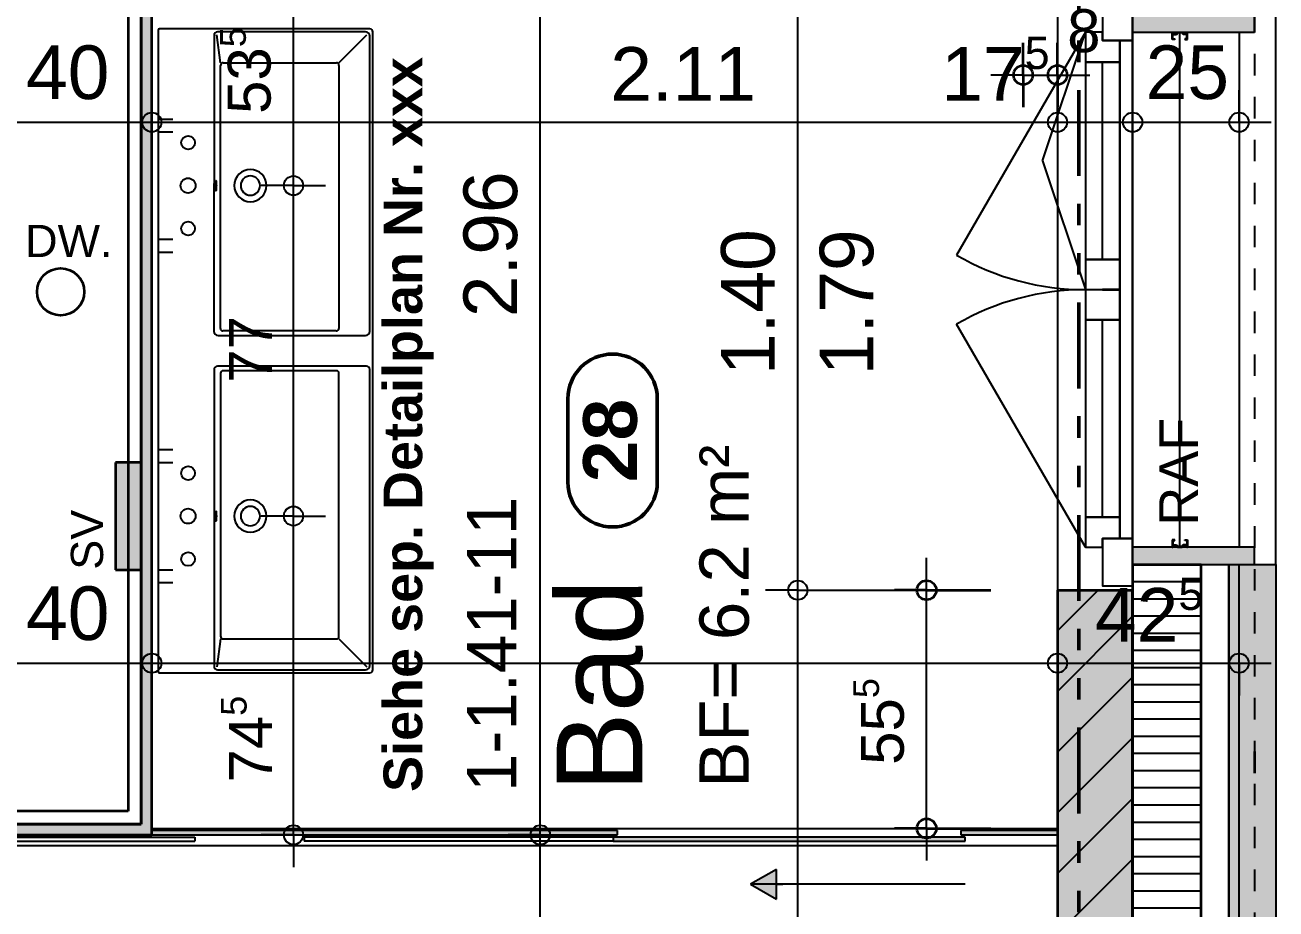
# Model space of a CAD drawing. Header units: centimetres. Extents: x 0.3 to 84.3, y 0.3 to 59.7.
# Drawn here: x 57.56 to 63.39, y 40.55 to 44.67 of the extents above; entities that cross this region are included whole.
import ezdxf

# ---------------------------------------------------------------- set-up
doc = ezdxf.new("R2010")
doc.units = ezdxf.units.CM
for name, pattern in [('AUSGEZOGEN', [0]), ('LINIE_17', [0.05, 0, -0.05]), ('LINIE_23', [0.79, 0.4, -0.13, 0, -0.13, 0, -0.13]), ('PHANTOM', [63.5, 31.75, -6.35, 6.35, -6.35, 6.35, -6.35]), ('PUNKT', [6.35, 0, -6.35]), ('RAND', [44.45, 12.7, -6.35, 12.7, -6.35, 0, -6.35]), ('VERDECKT', [9.525, 6.35, -3.175])]:
    doc.linetypes.add(name, pattern=pattern)
for name, color, linetype, lineweight in [('Allgemein', 7, 'AUSGEZOGEN', 35), ('Aussenwandverkleidung', 7, 'AUSGEZOGEN', 35), ('Bad', 7, 'AUSGEZOGEN', 25), ('Bauachsen grob', 7, 'RAND', 25), ('Daemmung', 7, 'AUSGEZOGEN', 35), ('Fenster', 7, 'AUSGEZOGEN', 35), ('Fensterleibung Beton', 7, 'AUSGEZOGEN', 35), ('Fuellflaeche tragende Wände MW', 7, 'AUSGEZOGEN', 25), ('Holz Fassadenverkleidung', 7, 'AUSGEZOGEN', 35), ('Konstruktion oben', 7, 'VERDECKT', 25), ('Leichtbauwaende', 7, 'AUSGEZOGEN', 35), ('Oeffnungsrichtung Fenster', 7, 'AUSGEZOGEN', 25), ('Oeffnungsrichtung Tuere', 7, 'AUSGEZOGEN', 25), ('Raumbezeichnung', 7, 'AUSGEZOGEN', 35), ('Rolladen', 7, 'AUSGEZOGEN', 25), ('Spengler', 7, 'AUSGEZOGEN', 35), ('Text Werkplan Ausfuehrung', 7, 'AUSGEZOGEN', 50), ('Unterkonstruktion', 7, 'AUSGEZOGEN', 35), ('Vorhangbrett', 7, 'AUSGEZOGEN', 25), ('Wand Mauerwerk tragend', 7, 'AUSGEZOGEN', 35), ('Werkplan- Ausfuehrungsmasse', 7, 'AUSGEZOGEN', 25)]:
    doc.layers.add(name, color=color, linetype=linetype, lineweight=lineweight)
for name, color, linetype, lineweight, true_color in [('Fachplaner Sanitaer', 7, 'AUSGEZOGEN', 35, 0x656565), ('Sanitaer Apparate', 7, 'AUSGEZOGEN', 35, 0x656565), ('Sanitaer Leitungen', 7, 'AUSGEZOGEN', 35, 0x656565), ('Sanitaer Text', 7, 'AUSGEZOGEN', 35, 0x656565), ('Sanitaer Vermassung', 7, 'AUSGEZOGEN', 35, 0x656565)]:
    doc.layers.add(name, color=color, linetype=linetype, lineweight=lineweight, true_color=true_color)
doc.styles.add('ARIAL', font='ARIAL.TTF')

msp = doc.modelspace()

# ---------------------------------------------------------------- hatches: boundary and pattern name
at = {"layer": 'Allgemein', "linetype": 'AUSGEZOGEN', "lineweight": 25}
h = msp.add_hatch(color=32, dxfattribs=at)
h.paths.add_polyline_path([(63.168, 27.434), (63.168, 15.698), (63.216, 15.698), (63.216, 27.434)])
h.paths.add_polyline_path([(63.216, 42.154), (63.168, 42.154), (63.168, 38.894), (63.216, 38.894)])
h.paths.add_polyline_path([(63.216, 36.334), (63.168, 36.334), (63.168, 29.994), (63.216, 29.994)])
h.paths.add_polyline_path([(63.216, 44.714), (63.216, 47.612), (63.168, 47.612), (63.168, 44.714)])
for points in [[(63.04, 44.714), (62.72, 44.714), (62.72, 44.634), (63.04, 44.634), (63.12, 44.634), (63.168, 44.634), (63.216, 44.634), (63.288, 44.634), (63.288, 44.714), (63.216, 44.714), (63.168, 44.714), (63.12, 44.714)], [(63.04, 42.234), (62.72, 42.234), (62.72, 42.154), (63.04, 42.154), (63.12, 42.154), (63.168, 42.154), (63.216, 42.154), (63.288, 42.154), (63.288, 42.234), (63.216, 42.234), (63.168, 42.234), (63.12, 42.234)]]:
    msp.add_hatch(color=32, dxfattribs=at).paths.add_polyline_path(points)
at = {"layer": 'Bad', "linetype": 'AUSGEZOGEN', "lineweight": 25, "true_color": 0xa8ffff}
for points in [[(58.15, 40.894), (60.32, 40.894), (60.32, 40.914), (58.15, 40.914)], [(61.94, 40.884), (60.3, 40.884), (60.3, 40.864), (61.94, 40.864)], [(61.92, 40.894), (62.37, 40.894), (62.37, 40.914), (61.92, 40.914)]]:
    msp.add_hatch(color=131, dxfattribs=at).paths.add_polyline_path(points)
at = {"layer": 'Fachplaner Sanitaer', "linetype": 'AUSGEZOGEN', "lineweight": 35, "true_color": 0xedf5de}
msp.add_hatch(color=7, dxfattribs=at).paths.add_polyline_path([(57.98, 42.1292), (58.1, 42.1292), (58.1, 42.6292), (57.98, 42.6292)])
at = {"layer": 'Fuellflaeche tragende Wände MW', "linetype": 'AUSGEZOGEN', "lineweight": 25}
h = msp.add_hatch(color=254, dxfattribs=at)
h.paths.add_polyline_path([(62.72, 39.014), (62.72, 42.034), (62.37, 42.034), (62.37, 39.014)])
h.paths.add_polyline_path([(62.37, 27.314), (62.37, 15.818), (62.72, 15.818), (62.72, 27.314)])
h.paths.add_polyline_path([(62.37, 36.214), (62.37, 30.114), (62.72, 30.114), (62.72, 36.214)])
h.paths.add_polyline_path([(62.37, 47.164), (62.37, 44.834), (62.72, 44.834), (62.72, 47.164)])
at = {"layer": 'Holz Fassadenverkleidung', "linetype": 'AUSGEZOGEN', "lineweight": 25, "true_color": 0xfafafa}
msp.add_hatch(color=7, dxfattribs=at).paths.add_polyline_path([(63.216, 42.154), (63.216, 38.894), (63.388, 38.894), (63.388, 42.154)])
at = {"layer": 'Leichtbauwaende', "linetype": 'AUSGEZOGEN', "lineweight": 25, "true_color": 0xababab}
for points in [[(58.1, 46.814), (58.1, 40.944), (58.15, 40.944), (58.15, 46.814)], [(58.15, 40.944), (57.35, 40.944), (57.35, 40.894), (58.15, 40.894)]]:
    msp.add_hatch(color=253, dxfattribs=at).paths.add_polyline_path(points)
at = {"layer": 'Oeffnungsrichtung Tuere', "linetype": 'AUSGEZOGEN', "lineweight": 25}
msp.add_hatch(color=7, dxfattribs=at).paths.add_polyline_path([(61.06, 40.733), (60.94, 40.664), (61.06, 40.595)])

# ---------------------------------------------------------------- linework, layer by layer
at = {"layer": 'Allgemein', "color": 7, "linetype": 'AUSGEZOGEN', "lineweight": 25}
for p, q in [((62.72, 44.714), (62.72, 44.634)), ((63.288, 44.634), (63.288, 44.714)), ((62.72, 44.634), (63.04, 44.634)), ((63.04, 44.634), (63.12, 44.634)), ((63.12, 44.634), (63.168, 44.634)), ((63.168, 44.634), (63.216, 44.634)), ((63.216, 44.634), (63.288, 44.634)), ((63.04, 42.234), (62.72, 42.234)), ((62.72, 42.234), (62.72, 42.154)), ((63.12, 42.234), (63.04, 42.234)), ((63.168, 42.234), (63.12, 42.234)), ((63.216, 42.234), (63.168, 42.234)), ((63.288, 42.234), (63.216, 42.234)), ((63.288, 42.154), (63.288, 42.234)), ((62.72, 42.154), (63.04, 42.154)), ((63.04, 42.154), (63.12, 42.154)), ((63.12, 42.154), (63.168, 42.154)), ((63.168, 42.154), (63.168, 38.894)), ((63.216, 42.154), (63.288, 42.154)), ((63.216, 38.894), (63.216, 42.154))]:
    msp.add_line(p, q, dxfattribs=at)
at = {"layer": 'Aussenwandverkleidung', "color": 7, "linetype": 'VERDECKT', "lineweight": 25}
msp.add_line((63.216, 44.634), (63.216, 42.234), dxfattribs=at)
at = {"layer": 'Bad', "color": 7, "linetype": 'PHANTOM', "lineweight": 25}
for p, q in [((58.15, 40.924), (62.37, 40.924)), ((54.84, 40.844), (62.37, 40.844))]:
    msp.add_line(p, q, dxfattribs=at)
at = {"layer": 'Bad', "color": 7, "linetype": 'VERDECKT', "lineweight": 25}
for p, q in [((56.91, 40.884), (58.35, 40.884)), ((56.91, 40.864), (58.35, 40.864)), ((58.35, 40.884), (58.35, 40.864)), ((60.3, 40.884), (58.86, 40.884)), ((58.86, 40.884), (58.86, 40.864)), ((60.3, 40.864), (58.86, 40.864))]:
    msp.add_line(p, q, dxfattribs=at)
at = {"layer": 'Bad', "color": 7, "linetype": 'AUSGEZOGEN', "lineweight": 25}
for p, q in [((60.32, 40.914), (58.15, 40.914)), ((58.15, 40.914), (58.15, 40.894)), ((58.15, 40.894), (60.32, 40.894)), ((61.94, 40.884), (60.3, 40.884)), ((60.3, 40.884), (60.3, 40.864)), ((60.3, 40.864), (61.94, 40.864)), ((60.32, 40.894), (60.32, 40.914)), ((62.37, 40.914), (61.92, 40.914)), ((61.92, 40.914), (61.92, 40.894)), ((61.92, 40.894), (62.37, 40.894)), ((61.94, 40.864), (61.94, 40.884)), ((62.37, 40.894), (62.37, 40.914))]:
    msp.add_line(p, q, dxfattribs=at)
at = {"layer": 'Bauachsen grob', "color": 32, "linetype": 'LINIE_23', "lineweight": 50, "true_color": 0xc36e14}
msp.add_line((62.47, 1.394), (62.47, 57.974), dxfattribs=at)
at = {"layer": 'Daemmung', "color": 7, "linetype": 'AUSGEZOGEN', "lineweight": 35}
for p, q in [((62.72, 42.154), (63.04, 42.154)), ((62.72, 42.154), (62.72, 42.034)), ((63.04, 38.894), (63.04, 42.154)), ((62.72, 42.034), (62.72, 39.014))]:
    msp.add_line(p, q, dxfattribs=at)
at = {"layer": 'Daemmung', "color": 7, "linetype": 'AUSGEZOGEN', "lineweight": 25}
for points in [[(62.72, 42.154), (62.9422, 42.154), (62.9422, 42.154), (63.04, 42.154)], [(62.72, 42.154), (62.9422, 42.154), (62.9422, 42.154), (63.04, 42.154)], [(62.72, 42.074), (62.9392, 42.074), (62.9392, 42.074), (63.04, 42.074)], [(62.72, 41.994), (62.9361, 41.994), (62.9361, 41.994), (63.04, 41.994)], [(62.72, 41.914), (62.9331, 41.914), (62.9331, 41.914), (63.04, 41.914)], [(62.72, 41.834), (62.93, 41.834), (62.93, 41.834), (63.04, 41.834)], [(62.72, 41.834), (62.93, 41.834), (62.93, 41.834), (63.04, 41.834)], [(62.72, 41.754), (62.927, 41.754), (62.927, 41.754), (63.04, 41.754)], [(62.72, 41.674), (62.9239, 41.674), (62.9239, 41.674), (63.04, 41.674)], [(62.72, 41.594), (62.9209, 41.594), (62.9209, 41.594), (63.04, 41.594)], [(62.72, 41.514), (62.9178, 41.514), (62.9178, 41.514), (63.04, 41.514)], [(62.72, 41.514), (62.9178, 41.514), (62.9178, 41.514), (63.04, 41.514)], [(62.72, 41.434), (62.9147, 41.434), (62.9147, 41.434), (63.04, 41.434)], [(62.72, 41.354), (62.9117, 41.354), (62.9117, 41.354), (63.04, 41.354)], [(62.72, 41.274), (62.9086, 41.274), (62.9086, 41.274), (63.04, 41.274)], [(62.72, 41.194), (62.9056, 41.194), (62.9056, 41.194), (63.04, 41.194)], [(62.72, 41.194), (62.9056, 41.194), (62.9056, 41.194), (63.04, 41.194)], [(62.72, 41.114), (62.9025, 41.114), (62.9025, 41.114), (63.04, 41.114)], [(62.72, 41.034), (62.8995, 41.034), (62.8995, 41.034), (63.04, 41.034)], [(62.72, 40.954), (62.8964, 40.954), (62.8964, 40.954), (63.04, 40.954)], [(62.72, 40.874), (62.8934, 40.874), (62.8934, 40.874), (63.04, 40.874)], [(62.72, 40.874), (62.8934, 40.874), (62.8934, 40.874), (63.04, 40.874)], [(62.72, 40.794), (62.8903, 40.794), (62.8903, 40.794), (63.04, 40.794)], [(62.72, 40.714), (62.8873, 40.714), (62.8873, 40.714), (63.04, 40.714)], [(62.72, 40.634), (62.8842, 40.634), (62.8842, 40.634), (63.04, 40.634)], [(62.72, 40.554), (62.8811, 40.554), (62.8811, 40.554), (63.04, 40.554)], [(62.72, 40.554), (62.8811, 40.554), (62.8811, 40.554), (63.04, 40.554)]]:
    msp.add_lwpolyline(points, dxfattribs=at)
at = {"layer": 'Fachplaner Sanitaer', "color": 55, "linetype": 'VERDECKT', "lineweight": 35, "true_color": 0x91b44b}
for p, q in [((58.1, 42.6292), (57.98, 42.6292)), ((57.98, 42.6292), (57.98, 42.1292)), ((58.1, 42.1292), (58.1, 42.6292)), ((57.98, 42.1292), (58.1, 42.1292))]:
    msp.add_line(p, q, dxfattribs=at)
at = {"layer": 'Fenster', "color": 7, "linetype": 'AUSGEZOGEN', "lineweight": 25}
for p, q in [((62.58, 43.575), (62.58, 44.494)), ((62.58, 42.374), (62.58, 43.293))]:
    msp.add_line(p, q, dxfattribs=at)
for points in [[(62.72, 44.594), (62.72, 44.814), (62.58, 44.814), (62.58, 44.594), (62.72, 44.594)], [(62.72, 42.154), (63.388, 42.154), (63.388, 44.714), (62.72, 44.714), (62.72, 42.154)], [(62.66, 44.494), (62.66, 44.594), (62.58, 44.594), (62.58, 44.634), (62.5, 44.634), (62.5, 44.494), (62.66, 44.494)], [(62.66, 44.594), (62.66, 43.435), (62.58, 43.435), (62.58, 43.433), (62.66, 43.433), (62.66, 42.274), (62.72, 42.274), (62.72, 44.594), (62.66, 44.594)], [(62.66, 43.575), (62.66, 44.494), (62.5, 44.494), (62.5, 43.575), (62.66, 43.575)], [(62.58, 43.435), (62.66, 43.435), (62.66, 43.575), (62.5, 43.575), (62.5, 43.435), (62.58, 43.435)], [(62.66, 43.293), (62.66, 43.433), (62.58, 43.433), (62.5, 43.433), (62.5, 43.293), (62.66, 43.293)], [(62.66, 42.374), (62.66, 43.293), (62.5, 43.293), (62.5, 42.374), (62.66, 42.374)], [(62.58, 42.234), (62.58, 42.274), (62.66, 42.274), (62.66, 42.374), (62.5, 42.374), (62.5, 42.234), (62.58, 42.234)], [(62.72, 42.054), (62.72, 42.274), (62.58, 42.274), (62.58, 42.054), (62.72, 42.054)]]:
    msp.add_lwpolyline(points, dxfattribs=at)
at = {"layer": 'Fensterleibung Beton', "color": 7, "linetype": 'AUSGEZOGEN', "lineweight": 25}
msp.add_line((62.37, 44.834), (62.37, 42.034), dxfattribs=at)
at = {"layer": 'Holz Fassadenverkleidung', "color": 7, "linetype": 'LINIE_17', "lineweight": 25}
msp.add_line((63.288, 47.732), (63.288, 10.796), dxfattribs=at)
at = {"layer": 'Konstruktion oben', "color": 7, "linetype": 'PUNKT', "lineweight": 35}
msp.add_line((63.288, 47.732), (63.288, 10.796), dxfattribs=at)
at = {"layer": 'Leichtbauwaende', "color": 7, "linetype": 'AUSGEZOGEN', "lineweight": 35}
for p, q in [((58.04, 46.814), (58.04, 41.004)), ((58.1, 41.004), (58.1, 46.814)), ((58.1, 46.814), (58.1, 41.004)), ((58.15, 40.944), (58.15, 46.814)), ((58.04, 41.004), (57.46, 41.004)), ((58.1, 40.944), (58.1, 41.004)), ((58.1, 41.004), (58.1, 40.944)), ((58.1, 40.944), (57.46, 40.944)), ((57.46, 40.944), (58.1, 40.944)), ((58.15, 40.894), (58.15, 40.944)), ((57.35, 40.894), (58.15, 40.894))]:
    msp.add_line(p, q, dxfattribs=at)
at = {"layer": 'Oeffnungsrichtung Fenster', "color": 7, "linetype": 'AUSGEZOGEN', "lineweight": 25}
for p, q in [((62.5, 44.634), (61.9, 43.5948)), ((62.3, 44.0345), (62.5, 44.634)), ((62.3, 44.0345), (62.5, 43.435)), ((62.5, 42.234), (61.9, 43.2732))]:
    msp.add_line(p, q, dxfattribs=at)
for centre, start, end in [((62.5, 44.634), 240, 270), ((62.5, 42.234), 90, 120)]:
    msp.add_arc(centre, 1.2, start, end, dxfattribs=at)
at = {"layer": 'Oeffnungsrichtung Tuere', "color": 7, "linetype": 'AUSGEZOGEN', "lineweight": 25}
for p, q in [((61.06, 40.733), (60.94, 40.664)), ((61.06, 40.595), (61.06, 40.733)), ((61.94, 40.664), (60.94, 40.664)), ((60.94, 40.664), (60.94, 40.664)), ((60.94, 40.664), (60.94, 40.664)), ((60.94, 40.664), (60.94, 40.664)), ((60.94, 40.664), (61.06, 40.595)), ((61.06, 40.664), (61.09, 40.664))]:
    msp.add_line(p, q, dxfattribs=at)
at = {"layer": 'Rolladen', "color": 7, "linetype": 'AUSGEZOGEN', "lineweight": 25}
for p, q in [((62.904, 44.633), (62.908, 44.633)), ((62.904, 44.599), (62.904, 44.633)), ((62.916, 44.599), (62.904, 44.599)), ((62.908, 44.627), (62.908, 44.633)), ((62.908, 44.627), (62.922, 44.627)), ((62.908, 44.603), (62.908, 44.623)), ((62.908, 44.623), (62.9237, 44.623)), ((62.908, 44.603), (62.916, 44.603)), ((62.916, 44.603), (62.916, 44.599)), ((62.922, 44.627), (62.929, 44.634)), ((62.9237, 44.623), (62.9307, 44.63)), ((62.929, 44.634), (62.951, 44.634)), ((62.9493, 44.63), (62.9307, 44.63)), ((62.934, 44.634), (62.935, 44.634)), ((62.935, 44.634), (62.945, 44.634)), ((62.9563, 44.623), (62.9493, 44.63)), ((62.958, 44.627), (62.951, 44.634)), ((62.972, 44.623), (62.9563, 44.623)), ((62.972, 44.627), (62.958, 44.627)), ((62.964, 44.603), (62.964, 44.599)), ((62.972, 44.603), (62.964, 44.603)), ((62.964, 44.599), (62.976, 44.599)), ((62.972, 44.633), (62.976, 44.633)), ((62.972, 44.627), (62.972, 44.633)), ((62.972, 44.603), (62.972, 44.623)), ((62.976, 44.599), (62.976, 44.633)), ((62.904, 42.269), (62.904, 42.235)), ((62.916, 42.269), (62.904, 42.269)), ((62.908, 42.265), (62.916, 42.265)), ((62.908, 42.265), (62.908, 42.245)), ((62.916, 42.265), (62.916, 42.269)), ((62.964, 42.269), (62.976, 42.269)), ((62.964, 42.265), (62.964, 42.269)), ((62.972, 42.265), (62.964, 42.265)), ((62.972, 42.265), (62.972, 42.245)), ((62.976, 42.269), (62.976, 42.235)), ((62.904, 42.235), (62.908, 42.235)), ((62.908, 42.245), (62.9237, 42.245)), ((62.908, 42.241), (62.922, 42.241)), ((62.908, 42.241), (62.908, 42.235)), ((62.922, 42.241), (62.929, 42.234)), ((62.9237, 42.245), (62.9307, 42.238)), ((62.929, 42.234), (62.951, 42.234)), ((62.9493, 42.238), (62.9307, 42.238)), ((62.934, 42.234), (62.935, 42.234)), ((62.935, 42.234), (62.945, 42.234)), ((62.9563, 42.245), (62.9493, 42.238)), ((62.958, 42.241), (62.951, 42.234)), ((62.972, 42.245), (62.9563, 42.245)), ((62.972, 42.241), (62.958, 42.241)), ((62.972, 42.241), (62.972, 42.235)), ((62.972, 42.235), (62.976, 42.235))]:
    msp.add_line(p, q, dxfattribs=at)
at = {"layer": 'Rolladen', "color": 7, "linetype": 'PHANTOM', "lineweight": 25}
msp.add_line((62.94, 42.234), (62.94, 44.634), dxfattribs=at)
at = {"layer": 'Sanitaer Apparate', "color": 7, "linetype": 'AUSGEZOGEN', "lineweight": 25}
for p, q in [((59.166, 44.649), (58.186, 44.649)), ((58.18, 44.643), (58.18, 41.655)), ((58.44, 44.6186), (58.4395, 43.2402)), ((58.4702, 44.491), (58.4534, 44.6212)), ((59.1456, 44.6346), (58.456, 44.6346)), ((59.0221, 44.491), (59.1522, 44.6212)), ((59.1651, 43.2402), (59.1656, 44.6146)), ((59.18, 41.663), (59.18, 44.635)), ((58.4696, 43.2537), (58.4702, 44.479)), ((58.4822, 44.491), (59.0101, 44.491)), ((59.0221, 44.479), (59.0216, 43.2537)), ((58.18, 44.2288), (58.2481, 44.2288)), ((58.18, 44.1688), (58.2481, 44.1688)), ((58.18, 43.6688), (58.2481, 43.6688)), ((58.18, 43.6088), (58.2481, 43.6088)), ((58.4595, 43.2202), (59.1451, 43.2202)), ((59.0096, 43.2417), (58.4816, 43.2417)), ((59.1496, 43.078), (58.456, 43.078)), ((58.44, 43.062), (58.44, 41.6794)), ((58.4702, 43.0444), (58.4702, 41.819)), ((59.0101, 43.0564), (58.4822, 43.0564)), ((59.0221, 41.819), (59.0221, 43.0444)), ((59.1656, 41.6834), (59.1656, 43.062)), ((58.18, 42.6892), (58.2481, 42.6892)), ((58.18, 42.6292), (58.2481, 42.6292)), ((58.18, 42.1292), (58.2481, 42.1292)), ((58.18, 42.0692), (58.2481, 42.0692)), ((58.4702, 41.807), (58.4534, 41.6768)), ((58.4822, 41.807), (59.0101, 41.807)), ((59.0221, 41.807), (59.1522, 41.6768)), ((58.186, 41.649), (59.166, 41.649)), ((58.456, 41.6634), (59.1456, 41.6634))]:
    msp.add_line(p, q, dxfattribs=at)
msp.add_lwpolyline([(58.4485, 43.9428), (58.4486, 43.9427), (58.4488, 43.9426), (58.4489, 43.9422), (58.4491, 43.9417), (58.4493, 43.941), (58.4495, 43.94), (58.4496, 43.9387), (58.4498, 43.9372), (58.45, 43.9353), (58.4501, 43.9332), (58.4503, 43.9307), (58.4504, 43.928), (58.4505, 43.9251), (58.4505, 43.922), (58.4506, 43.9188), (58.4505, 43.9156), (58.4505, 43.9125), (58.4504, 43.9096), (58.4503, 43.9068), (58.4501, 43.9044), (58.45, 43.9022), (58.4498, 43.9004), (58.4496, 43.8989), (58.4495, 43.8976), (58.4493, 43.8966), (58.4491, 43.8959), (58.4489, 43.8954), (58.4488, 43.895), (58.4486, 43.8949), (58.4485, 43.8948), (58.4483, 43.8949), (58.4482, 43.895), (58.448, 43.8954), (58.4478, 43.8959), (58.4477, 43.8966), (58.4475, 43.8976), (58.4473, 43.8989), (58.4471, 43.9004), (58.4469, 43.9022), (58.4468, 43.9044), (58.4466, 43.9068), (58.4465, 43.9096), (58.4464, 43.9125), (58.4464, 43.9156), (58.4464, 43.9188), (58.4464, 43.922), (58.4464, 43.9251), (58.4465, 43.928), (58.4466, 43.9307), (58.4468, 43.9332), (58.4469, 43.9353), (58.4471, 43.9372), (58.4473, 43.9387), (58.4475, 43.94), (58.4477, 43.941), (58.4478, 43.9417), (58.448, 43.9422), (58.4482, 43.9426), (58.4483, 43.9427), (58.4485, 43.9428)], dxfattribs=at)
for centre, radius in [((58.3189, 44.1188), 0.032), ((58.3189, 43.9188), 0.035), ((58.3189, 43.7188), 0.032), ((58.3189, 42.5792), 0.032), ((58.3189, 42.3792), 0.035), ((58.3189, 42.1792), 0.032)]:
    msp.add_circle(centre, radius, dxfattribs=at)
for centre, radius, start, end in [((58.186, 44.643), 0.006, 90, 180), ((59.166, 44.635), 0.014, 0, 90), ((58.456, 44.6186), 0.016, 90, 180), ((59.1456, 44.6146), 0.02, 0, 90), ((58.4822, 44.479), 0.012, 90, 180), ((59.0101, 44.479), 0.012, 0, 90), ((58.6091, 43.9188), 0.075, 0, 180), ((58.6091, 43.9188), 0.045, 0, 180), ((58.6091, 43.9188), 0.075, 180, 0), ((58.6091, 43.9188), 0.045, 180, 0), ((58.4816, 43.2537), 0.012, 180, 270), ((59.0096, 43.2537), 0.012, 270, 0), ((58.4595, 43.2402), 0.02, 180, 270), ((59.1451, 43.2402), 0.02, 270, 0), ((58.456, 43.062), 0.016, 90, 180), ((59.1496, 43.062), 0.016, 0, 90), ((58.4822, 43.0444), 0.012, 90, 180), ((59.0101, 43.0444), 0.012, 0, 90), ((58.6091, 42.3792), 0.075, 0, 180), ((58.6091, 42.3792), 0.075, 180, 0), ((58.6091, 42.3792), 0.045, 0, 180), ((58.6091, 42.3792), 0.045, 180, 0), ((58.4822, 41.819), 0.012, 180, 270), ((59.0101, 41.819), 0.012, 270, 0), ((58.456, 41.6794), 0.016, 180, 270), ((59.1456, 41.6834), 0.02, 270, 0), ((58.186, 41.655), 0.006, 180, 270), ((59.166, 41.663), 0.014, 270, 0)]:
    msp.add_arc(centre, radius, start, end, dxfattribs=at)
msp.add_ellipse((58.4485, 42.3792), major_axis=(0, 0.024), ratio=0.087489, dxfattribs=at)
at = {"layer": 'Sanitaer Leitungen', "color": 251, "linetype": 'AUSGEZOGEN', "lineweight": 35, "true_color": 0x656565}
msp.add_circle((57.725, 43.424), 0.11, dxfattribs=at)
at = {"layer": 'Sanitaer Vermassung', "color": 240, "linetype": 'AUSGEZOGEN', "lineweight": 25}
for p, q in [((58.81, 43.9188), (58.81, 44.984)), ((58.81, 43.9188), (58.66, 43.9188)), ((58.81, 43.9188), (58.96, 43.9188)), ((58.81, 43.9188), (58.81, 43.9188)), ((58.81, 42.3792), (58.81, 43.9188)), ((58.81, 42.3792), (58.66, 42.3792)), ((58.81, 42.3792), (58.96, 42.3792)), ((58.81, 42.3792), (58.81, 42.3792)), ((58.81, 40.894), (58.81, 42.3792)), ((58.81, 40.894), (58.66, 40.894)), ((58.81, 40.894), (58.96, 40.894)), ((58.81, 40.894), (58.81, 40.894)), ((58.81, 40.894), (58.81, 40.744))]:
    msp.add_line(p, q, dxfattribs=at)
for centre in [(58.81, 43.9188), (58.81, 42.3792), (58.81, 40.894)]:
    msp.add_circle(centre, 0.045, dxfattribs=at)
at = {"layer": 'Spengler', "color": 7, "linetype": 'AUSGEZOGEN', "lineweight": 25}
msp.add_line((63.388, 42.154), (63.388, 38.894), dxfattribs=at)
at = {"layer": 'Text Werkplan Ausfuehrung', "color": 240, "linetype": 'AUSGEZOGEN', "lineweight": 50}
for p, q in [((60.0885, 42.9255), (60.0885, 42.537)), ((60.5052, 42.9255), (60.5052, 42.537))]:
    msp.add_line(p, q, dxfattribs=at)
for centre, start, end in [((60.2969, 42.9255), 0, 180), ((60.2969, 42.537), 180, 0)]:
    msp.add_arc(centre, 0.2083, start, end, dxfattribs=at)
at = {"layer": 'Unterkonstruktion', "color": 7, "linetype": 'AUSGEZOGEN', "lineweight": 25}
for p, q in [((63.04, 42.154), (63.12, 42.154)), ((63.04, 42.154), (63.04, 38.894)), ((63.12, 42.154), (63.168, 42.154)), ((63.168, 38.894), (63.168, 42.154))]:
    msp.add_line(p, q, dxfattribs=at)
at = {"layer": 'Vorhangbrett', "color": 191, "linetype": 'PUNKT', "lineweight": 25, "true_color": 0xbe96ea}
msp.add_line((62.21, 45.434), (62.21, 40.924), dxfattribs=at)
at = {"layer": 'Vorhangbrett', "color": 191, "linetype": 'AUSGEZOGEN', "lineweight": 35, "true_color": 0xbe96ea}
for p, q in [((62.21, 44.434), (62.21, 44.584)), ((62.37, 44.434), (62.37, 44.584)), ((62.21, 44.434), (62.21, 44.284)), ((62.37, 44.434), (62.37, 44.284)), ((61.76, 42.034), (61.61, 42.034)), ((61.76, 42.034), (61.91, 42.034)), ((61.76, 42.034), (62.06, 42.034)), ((61.76, 40.924), (61.61, 40.924)), ((61.76, 40.924), (61.91, 40.924)), ((61.76, 40.924), (62.06, 40.924))]:
    msp.add_line(p, q, dxfattribs=at)
at = {"layer": 'Vorhangbrett', "color": 191, "linetype": 'AUSGEZOGEN', "lineweight": 25, "true_color": 0xbe96ea}
for p, q in [((62.21, 44.434), (62.06, 44.434)), ((62.21, 44.434), (62.37, 44.434)), ((62.37, 44.434), (62.52, 44.434)), ((61.76, 42.034), (61.76, 42.184)), ((61.76, 40.924), (61.76, 42.034)), ((61.76, 40.924), (61.76, 40.774))]:
    msp.add_line(p, q, dxfattribs=at)
at = {"layer": 'Vorhangbrett', "color": 191, "linetype": 'AUSGEZOGEN', "lineweight": 35, "true_color": 0xbe96ea}
for centre in [(62.21, 44.434), (62.37, 44.434), (61.76, 42.034), (61.76, 40.924)]:
    msp.add_circle(centre, 0.045, dxfattribs=at)
at = {"layer": 'Wand Mauerwerk tragend', "color": 180, "linetype": 'PUNKT', "lineweight": 25}
for p, q in [((62.58, 44.834), (62.58, 42.034)), ((62.72, 44.634), (62.72, 44.714)), ((62.72, 42.234), (62.72, 44.634)), ((62.72, 42.154), (62.72, 42.234)), ((62.72, 42.034), (62.72, 42.154)), ((62.58, 42.034), (62.72, 42.034))]:
    msp.add_line(p, q, dxfattribs=at)
at = {"layer": 'Wand Mauerwerk tragend', "color": 7, "linetype": 'AUSGEZOGEN', "lineweight": 35}
for p, q in [((62.37, 42.034), (62.58, 42.034)), ((62.37, 42.034), (62.37, 40.914)), ((62.58, 42.034), (62.72, 42.034)), ((62.72, 39.014), (62.72, 42.034)), ((62.37, 40.914), (62.37, 40.894)), ((62.37, 40.894), (62.37, 39.014))]:
    msp.add_line(p, q, dxfattribs=at)
at = {"layer": 'Wand Mauerwerk tragend', "color": 7, "linetype": 'AUSGEZOGEN', "lineweight": 25}
for points in [[(62.37, 41.845), (62.37, 41.845), (62.559, 42.034)], [(62.37, 41.5622), (62.37, 41.5622), (62.72, 41.9122)], [(62.37, 41.2793), (62.37, 41.2793), (62.72, 41.6293)], [(62.37, 40.9965), (62.37, 40.9965), (62.72, 41.3465)], [(62.37, 40.7136), (62.37, 40.7136), (62.72, 41.0636)], [(62.37, 40.4308), (62.37, 40.4308), (62.72, 40.7808)]]:
    msp.add_lwpolyline(points, dxfattribs=at)
at = {"layer": 'Werkplan- Ausfuehrungsmasse', "color": 7, "linetype": 'AUSGEZOGEN', "lineweight": 25}
for p, q in [((59.96, 40.894), (59.96, 46.814)), ((61.16, 42.034), (61.16, 44.834)), ((58.15, 44.214), (58.15, 44.364)), ((62.37, 44.214), (62.37, 44.364)), ((62.72, 44.214), (62.72, 44.364)), ((63.216, 44.214), (63.216, 44.364)), ((57.35, 44.214), (58.15, 44.214)), ((58.15, 44.214), (58.15, 44.064)), ((58.15, 44.214), (58.15, 44.214)), ((58.15, 44.214), (62.37, 44.214)), ((62.37, 44.214), (62.37, 44.064)), ((62.37, 44.214), (62.37, 44.214)), ((62.37, 44.214), (62.72, 44.214)), ((62.72, 44.214), (62.72, 44.064)), ((62.72, 44.214), (62.72, 44.214)), ((62.72, 44.214), (63.216, 44.214)), ((63.216, 44.214), (63.216, 44.064)), ((63.216, 44.214), (63.216, 44.214)), ((63.216, 44.214), (63.366, 44.214)), ((61.16, 42.034), (61.01, 42.034)), ((61.16, 42.034), (61.31, 42.034)), ((61.16, 39.014), (61.16, 42.034)), ((58.15, 41.694), (58.15, 41.844)), ((62.37, 41.694), (62.37, 41.844)), ((63.216, 41.694), (63.216, 41.844)), ((57.35, 41.694), (58.15, 41.694)), ((58.15, 41.694), (58.15, 41.544)), ((58.15, 41.694), (58.15, 41.694)), ((58.15, 41.694), (62.37, 41.694)), ((62.37, 41.694), (62.37, 41.544)), ((62.37, 41.694), (62.37, 41.694)), ((62.37, 41.694), (63.216, 41.694)), ((63.216, 41.694), (63.216, 41.544)), ((63.216, 41.694), (63.216, 41.694)), ((63.216, 41.694), (63.366, 41.694)), ((59.96, 40.894), (59.81, 40.894)), ((59.96, 40.894), (60.11, 40.894)), ((59.96, 40.894), (59.96, 40.894)), ((59.96, 30.414), (59.96, 40.894))]:
    msp.add_line(p, q, dxfattribs=at)
msp.add_lwpolyline([(61.16, 42.034), (61.543, 42.034), (61.543, 42.034), (61.96, 42.034)], dxfattribs=at)
for centre in [(58.15, 44.214), (62.37, 44.214), (62.72, 44.214), (63.216, 44.214), (61.16, 42.034), (58.15, 41.694), (62.37, 41.694), (63.216, 41.694), (59.96, 40.894)]:
    msp.add_circle(centre, 0.045, dxfattribs=at)

# ---------------------------------------------------------------- texts
at = {"layer": 'Raumbezeichnung', "color": 7, "linetype": 'AUSGEZOGEN', "lineweight": 50, "char_height": 0.23, "width": 0.115, "attachment_point": 7, "rotation": 90, "style": 'ARIAL'}
for s, insert in [('BF=\\~6.2\\~m²', (60.9349, 41.114)), ('1-1.41-11', (59.849, 41.094))]:
    msp.add_mtext(s, dxfattribs=dict(at, insert=insert))
at = {"layer": 'Raumbezeichnung', "color": 7, "linetype": 'AUSGEZOGEN', "lineweight": 35, "insert": (60.4416, 41.0925), "char_height": 0.4, "width": 0.2, "attachment_point": 7, "rotation": 90, "style": 'ARIAL'}
msp.add_mtext('Bad', dxfattribs=at)
at = {"layer": 'Sanitaer Leitungen', "color": 251, "linetype": 'AUSGEZOGEN', "lineweight": 25, "true_color": 0x656565, "insert": (57.5596, 43.5859), "char_height": 0.15, "width": 0.075, "attachment_point": 7, "style": 'ARIAL'}
msp.add_mtext('DW.', dxfattribs=at)
at = {"layer": 'Sanitaer Text', "color": 55, "linetype": 'AUSGEZOGEN', "lineweight": 25, "true_color": 0x91b44b, "insert": (57.925, 42.1292), "char_height": 0.15, "width": 0.075, "attachment_point": 7, "rotation": 90, "style": 'ARIAL'}
msp.add_mtext('SV', dxfattribs=at)
at = {"layer": 'Sanitaer Vermassung', "color": 240, "linetype": 'AUSGEZOGEN', "lineweight": 35, "attachment_point": 7, "rotation": 90, "style": 'ARIAL'}
for s, insert, char_height, width in [('5', (58.5898, 44.5635), 0.12, 0.06), ('53', (58.7065, 44.2527), 0.2, 0.1), ('77', (58.71, 43), 0.2, 0.1), ('5', (58.5933, 41.4487), 0.12, 0.06), ('74', (58.71, 41.138), 0.2, 0.1)]:
    msp.add_mtext(s, dxfattribs=dict(at, insert=insert, char_height=char_height, width=width))
at = {"layer": 'Text Werkplan Ausfuehrung', "color": 7, "linetype": 'AUSGEZOGEN', "lineweight": 35, "char_height": 0.18, "width": 0.09, "attachment_point": 7, "rotation": 90, "style": 'ARIAL'}
for s, insert in [('\\fArial|i0|b1|c0|p0;Siehe\\~sep.\\~Detailplan\\~Nr.\\~xxx', (59.464, 41.094)), ('RAF', (63.024, 42.334))]:
    msp.add_mtext(s, dxfattribs=dict(at, insert=insert))
at = {"layer": 'Text Werkplan Ausfuehrung', "color": 240, "linetype": 'AUSGEZOGEN', "lineweight": 50, "insert": (60.4135, 42.537), "char_height": 0.25, "width": 0.125, "attachment_point": 7, "rotation": 90, "style": 'ARIAL'}
msp.add_mtext('\\fArial|i0|b1|c0|p0;28', dxfattribs=at)
at = {"layer": 'Vorhangbrett', "color": 191, "linetype": 'AUSGEZOGEN', "lineweight": 35, "true_color": 0xbe96ea, "insert": (62.415, 44.5374), "char_height": 0.2, "width": 0.1, "attachment_point": 7, "style": 'ARIAL'}
msp.add_mtext('8', dxfattribs=at)
at = {"layer": 'Vorhangbrett', "color": 191, "linetype": 'AUSGEZOGEN', "lineweight": 35, "true_color": 0xbe96ea, "attachment_point": 7, "rotation": 90, "style": 'ARIAL'}
for s, insert, char_height, width in [('5', (61.5399, 41.5311), 0.12, 0.06), ('55', (61.6566, 41.2203), 0.2, 0.1)]:
    msp.add_mtext(s, dxfattribs=dict(at, insert=insert, char_height=char_height, width=width))
at = {"layer": 'Werkplan- Ausfuehrungsmasse', "color": 7, "linetype": 'AUSGEZOGEN', "lineweight": 50, "attachment_point": 7, "style": 'ARIAL'}
for s, insert, char_height, width in [('5', (62.2168, 44.4598), 0.15, 0.075), ('40', (57.5641, 44.3183), 0.25, 0.125), ('2.11', (60.2861, 44.314), 0.25, 0.125), ('17', (61.8284, 44.314), 0.25, 0.125), ('25', (62.7808, 44.3183), 0.25, 0.125), ('5', (62.9332, 41.9398), 0.15, 0.075), ('40', (57.5641, 41.7983), 0.25, 0.125), ('42', (62.5447, 41.794), 0.25, 0.125)]:
    msp.add_mtext(s, dxfattribs=dict(at, insert=insert, char_height=char_height, width=width))
at = {"layer": 'Werkplan- Ausfuehrungsmasse', "color": 7, "linetype": 'AUSGEZOGEN', "lineweight": 50, "char_height": 0.25, "width": 0.125, "attachment_point": 7, "rotation": 90, "style": 'ARIAL'}
for s, insert in [('2.96', (59.8557, 43.3055)), ('1.40', (61.0557, 43.036)), ('1.79', (61.5153, 43.0353))]:
    msp.add_mtext(s, dxfattribs=dict(at, insert=insert))

doc.saveas('drawing.dxf')
